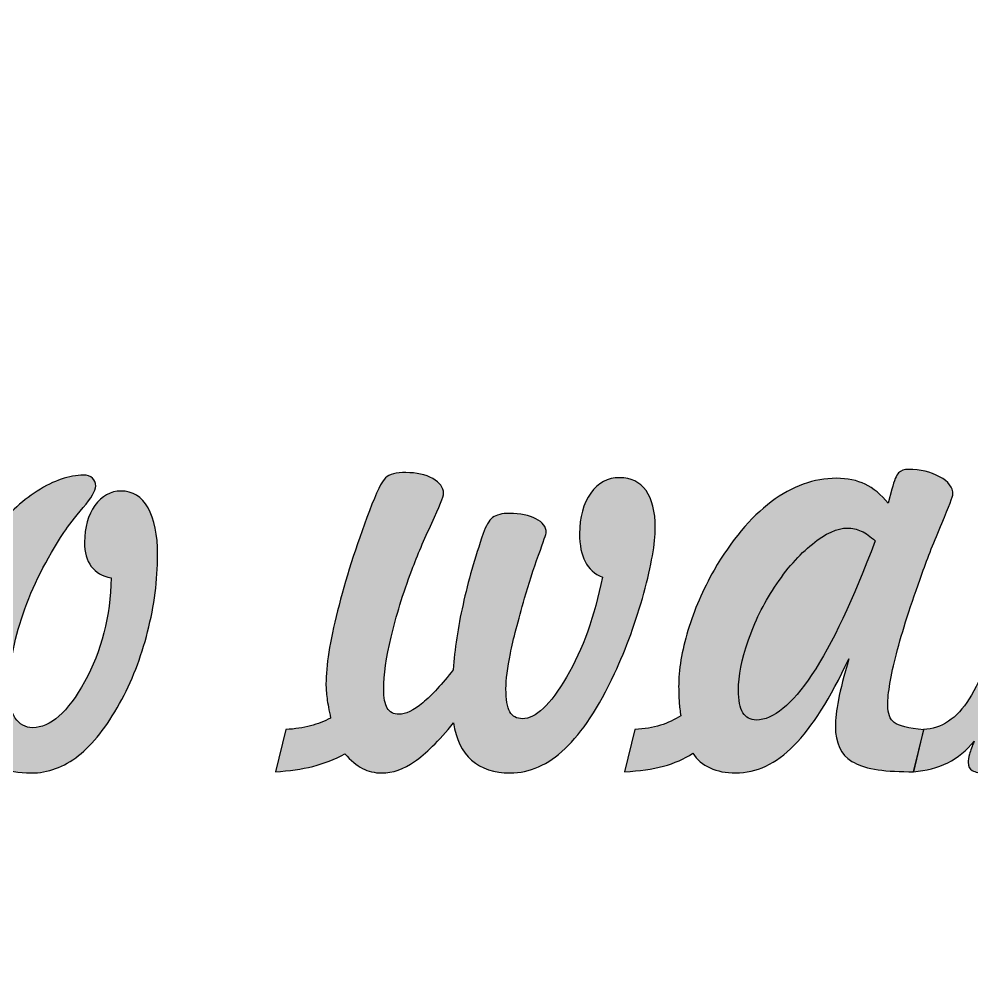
# Model space of a CAD drawing. Extents: x -236 to 261, y -182 to 182.
# Drawn here: x 32.36 to 42.9, y 5.43 to 15.86 of the extents above; entities that cross this region are included whole.
import ezdxf

# ---------------------------------------------------------------- set-up
doc = ezdxf.new("R2010")
doc.units = 0
doc.header["$MEASUREMENT"] = 0
doc.layers.add('CALQUE_PAR_D_FAUT', color=7, linetype='CONTINUOUS')

msp = doc.modelspace()

# ---------------------------------------------------------------- hatches: boundary and pattern name
at = {"layer": 'CALQUE_PAR_D_FAUT'}
h = msp.add_hatch(color=250, dxfattribs=at)
edge = h.paths.add_edge_path()
edge.add_spline(control_points=[(41.534, 8.7858), (41.33, 8.3483), (41.1279, 8.0297), (40.9279, 7.8274), (40.7277, 7.6251), (40.513, 7.524), (40.2835, 7.524), (40.1752, 7.524), (40.0805, 7.5428), (39.9995, 7.5793), (39.9185, 7.6157), (39.8551, 7.6698), (39.8092, 7.7415), (39.7135, 7.6792), (39.6052, 7.6322), (39.4832, 7.5981), (39.3612, 7.5652), (39.2176, 7.5452), (39.0537, 7.5381), (39.0537, 7.5381), (39.1688, 8.0038), (39.1688, 8.0038), (39.2732, 8.0108), (39.367, 8.0261), (39.45, 8.052), (39.5329, 8.0767), (39.6081, 8.112), (39.6745, 8.1578), (39.6676, 8.206), (39.6618, 8.2566), (39.6579, 8.3083), (39.654, 8.3589), (39.652, 8.4154), (39.652, 8.4753), (39.652, 8.6658), (39.6862, 8.874), (39.7545, 9.1009), (39.8238, 9.3267), (39.9195, 9.549), (40.0435, 9.7677), (40.2347, 10.0981), (40.4456, 10.3498), (40.6769, 10.5238), (40.9093, 10.6967), (41.1484, 10.7837), (41.3964, 10.7837), (41.5203, 10.7837), (41.6267, 10.7613), (41.7165, 10.7178), (41.8063, 10.6743), (41.8913, 10.6049), (41.9713, 10.5085), (41.9713, 10.5085), (42.0113, 10.6637), (42.0113, 10.6637), (42.0357, 10.759), (42.0611, 10.819), (42.0855, 10.8437), (42.1099, 10.8695), (42.146, 10.8825), (42.1938, 10.8825), (42.3256, 10.8825), (42.4409, 10.8554), (42.5384, 10.8013), (42.637, 10.7461), (42.6858, 10.6826), (42.6858, 10.6085), (42.6858, 10.585), (42.6448, 10.4779), (42.5628, 10.2851), (42.4809, 10.0911), (42.4086, 9.9076), (42.3461, 9.7336), (42.2202, 9.3867), (42.1255, 9.0892), (42.0611, 8.8422), (41.9977, 8.5953), (41.9655, 8.4059), (41.9655, 8.2731), (41.9655, 8.1802), (41.9889, 8.1167), (42.0367, 8.0814), (42.0845, 8.0461), (42.1929, 8.0191), (42.3627, 8.0003), (42.3627, 8.0003), (42.2514, 7.5381), (42.2514, 7.5381), (42.2514, 7.5381), (42.1997, 7.5381), (42.1997, 7.5381), (41.9011, 7.5381), (41.6902, 7.5757), (41.5682, 7.6522), (41.4462, 7.7274), (41.3857, 7.8568), (41.3857, 8.0379), (41.3857, 8.1178), (41.3974, 8.2166), (41.4198, 8.3342), (41.4432, 8.4506), (41.4813, 8.6012), (41.534, 8.7858)], knot_values=[0, 0, 0, 0, 0.0294118, 0.0294118, 0.0294118, 0.0588235, 0.0588235, 0.0588235, 0.0882353, 0.0882353, 0.0882353, 0.1176471, 0.1176471, 0.1176471, 0.1470588, 0.1470588, 0.1470588, 0.1764706, 0.1764706, 0.1764706, 0.2058824, 0.2058824, 0.2058824, 0.2352941, 0.2352941, 0.2352941, 0.2647059, 0.2647059, 0.2647059, 0.2941176, 0.2941176, 0.2941176, 0.3235294, 0.3235294, 0.3235294, 0.3529412, 0.3529412, 0.3529412, 0.3823529, 0.3823529, 0.3823529, 0.4117647, 0.4117647, 0.4117647, 0.4411765, 0.4411765, 0.4411765, 0.4705882, 0.4705882, 0.4705882, 0.5, 0.5, 0.5, 0.5294118, 0.5294118, 0.5294118, 0.5588235, 0.5588235, 0.5588235, 0.5882353, 0.5882353, 0.5882353, 0.6176471, 0.6176471, 0.6176471, 0.6470588, 0.6470588, 0.6470588, 0.6764706, 0.6764706, 0.6764706, 0.7058824, 0.7058824, 0.7058824, 0.7352941, 0.7352941, 0.7352941, 0.7647059, 0.7647059, 0.7647059, 0.7941176, 0.7941176, 0.7941176, 0.8235294, 0.8235294, 0.8235294, 0.8529412, 0.8529412, 0.8529412, 0.8823529, 0.8823529, 0.8823529, 0.9117647, 0.9117647, 0.9117647, 0.9411765, 0.9411765, 0.9411765, 0.9705882, 0.9705882, 0.9705882, 1, 1, 1, 1], degree=3, periodic=1)
h = msp.add_hatch(color=250, dxfattribs=at)
edge = h.paths.add_edge_path()
edge.add_spline(control_points=[(42.9202, 7.8756), (42.8371, 7.7721), (42.7395, 7.6922), (42.6283, 7.6369), (42.517, 7.5804), (42.3911, 7.5475), (42.2505, 7.5381), (42.2505, 7.5381), (42.3598, 8.0038), (42.3598, 8.0038), (42.5599, 8.0132), (42.7288, 8.1261), (42.8674, 8.3436), (43.007, 8.56), (43.1329, 8.9104), (43.2471, 9.3926), (43.3027, 9.6254), (43.3594, 9.9006), (43.419, 10.2204), (43.4951, 10.6473), (43.6151, 10.8613), (43.781, 10.8613), (43.9314, 10.8613), (44.0378, 10.8507), (44.1003, 10.8307), (44.1637, 10.8096), (44.1949, 10.7731), (44.1949, 10.7202), (44.1949, 10.6814), (44.1354, 10.4838), (44.0173, 10.1299), (43.8992, 9.7759), (43.7947, 9.4337), (43.703, 9.1021), (44.0007, 9.683), (44.273, 10.1075), (44.52, 10.3756), (44.7669, 10.6426), (45.0081, 10.7766), (45.2443, 10.7766), (45.3643, 10.7766), (45.4581, 10.7378), (45.5244, 10.6614), (45.5918, 10.5838), (45.625, 10.4768), (45.625, 10.3392), (45.625, 10.1828), (45.5147, 9.7759), (45.294, 9.1162), (45.294, 9.1162), (45.2228, 8.8998), (45.2228, 8.8998), (45.175, 8.7599), (45.1379, 8.6294), (45.1096, 8.5083), (45.0822, 8.3883), (45.0686, 8.3025), (45.0686, 8.2519), (45.0686, 8.1672), (45.0949, 8.1073), (45.1486, 8.0732), (45.2013, 8.0379), (45.3077, 8.0155), (45.4649, 8.0038), (45.4649, 8.0038), (45.3565, 7.5381), (45.3565, 7.5381), (45.3565, 7.5381), (45.2911, 7.5381), (45.2911, 7.5381), (44.9778, 7.5381), (44.7484, 7.5887), (44.602, 7.6898), (44.4566, 7.7909), (44.3833, 7.9497), (44.3833, 8.1649), (44.3833, 8.2637), (44.4107, 8.4154), (44.4663, 8.62), (44.522, 8.8246), (44.6059, 9.0856), (44.7181, 9.402), (44.7181, 9.402), (44.7406, 9.4678), (44.7406, 9.4678), (44.8382, 9.7312), (44.887, 9.8876), (44.887, 9.9358), (44.887, 9.9758), (44.8792, 10.004), (44.8626, 10.0229), (44.847, 10.0405), (44.8216, 10.0499), (44.7874, 10.0499), (44.6742, 10.0499), (44.5005, 9.8782), (44.2652, 9.5337), (44.03, 9.1891), (43.823, 8.7705), (43.6463, 8.2789), (43.6102, 8.1802), (43.5712, 8.0602), (43.5292, 7.9168), (43.4492, 7.6545), (43.293, 7.524), (43.0607, 7.524), (42.9846, 7.524), (42.9309, 7.5322), (42.9006, 7.5499), (42.8703, 7.5675), (42.8547, 7.5981), (42.8547, 7.6416), (42.8547, 7.6639), (42.8596, 7.6945), (42.8703, 7.7333), (42.8811, 7.7709), (42.8977, 7.8192), (42.9202, 7.8756)], knot_values=[0, 0, 0, 0, 0.025641, 0.025641, 0.025641, 0.0512821, 0.0512821, 0.0512821, 0.0769231, 0.0769231, 0.0769231, 0.1025641, 0.1025641, 0.1025641, 0.1282051, 0.1282051, 0.1282051, 0.1538462, 0.1538462, 0.1538462, 0.1794872, 0.1794872, 0.1794872, 0.2051282, 0.2051282, 0.2051282, 0.2307692, 0.2307692, 0.2307692, 0.2564103, 0.2564103, 0.2564103, 0.2820513, 0.2820513, 0.2820513, 0.3076923, 0.3076923, 0.3076923, 0.3333333, 0.3333333, 0.3333333, 0.3589744, 0.3589744, 0.3589744, 0.3846154, 0.3846154, 0.3846154, 0.4102564, 0.4102564, 0.4102564, 0.4358974, 0.4358974, 0.4358974, 0.4615385, 0.4615385, 0.4615385, 0.4871795, 0.4871795, 0.4871795, 0.5128205, 0.5128205, 0.5128205, 0.5384615, 0.5384615, 0.5384615, 0.5641026, 0.5641026, 0.5641026, 0.5897436, 0.5897436, 0.5897436, 0.6153846, 0.6153846, 0.6153846, 0.6410256, 0.6410256, 0.6410256, 0.6666667, 0.6666667, 0.6666667, 0.6923077, 0.6923077, 0.6923077, 0.7179487, 0.7179487, 0.7179487, 0.7435897, 0.7435897, 0.7435897, 0.7692308, 0.7692308, 0.7692308, 0.7948718, 0.7948718, 0.7948718, 0.8205128, 0.8205128, 0.8205128, 0.8461538, 0.8461538, 0.8461538, 0.8717949, 0.8717949, 0.8717949, 0.8974359, 0.8974359, 0.8974359, 0.9230769, 0.9230769, 0.9230769, 0.9487179, 0.9487179, 0.9487179, 0.974359, 0.974359, 0.974359, 1, 1, 1, 1], degree=3, periodic=1)
h = msp.add_hatch(color=250, dxfattribs=at)
edge = h.paths.add_edge_path()
edge.add_spline(control_points=[(33.3726, 9.6818), (33.2769, 9.6995), (33.2037, 9.743), (33.1539, 9.8088), (33.1041, 9.8759), (33.0797, 9.9652), (33.0797, 10.0781), (33.0797, 10.2404), (33.1178, 10.3756), (33.1939, 10.4826), (33.271, 10.5897), (33.3677, 10.6426), (33.4839, 10.6426), (33.6117, 10.6426), (33.7113, 10.5803), (33.7816, 10.4568), (33.8529, 10.3321), (33.888, 10.1593), (33.888, 9.9358), (33.888, 9.6583), (33.8509, 9.3749), (33.7777, 9.0868), (33.7044, 8.7987), (33.601, 8.5341), (33.4673, 8.2919), (33.3258, 8.0355), (33.1744, 7.8427), (33.0124, 7.7157), (32.8504, 7.5875), (32.6756, 7.524), (32.4882, 7.524), (32.3526, 7.524), (32.2354, 7.5452), (32.1348, 7.5875), (32.0343, 7.631), (31.9494, 7.6957), (31.8782, 7.7827), (31.7532, 7.7074), (31.6224, 7.6486), (31.4877, 7.6087), (31.354, 7.5687), (31.2065, 7.5452), (31.0465, 7.5381), (31.0465, 7.5381), (31.1606, 8.0038), (31.1606, 8.0038), (31.2651, 8.0108), (31.3589, 8.0273), (31.4418, 8.052), (31.5248, 8.0779), (31.5999, 8.1131), (31.6663, 8.159), (31.6438, 8.2354), (31.6263, 8.3142), (31.6155, 8.3989), (31.6038, 8.4824), (31.598, 8.5718), (31.598, 8.6658), (31.598, 8.921), (31.6409, 9.1844), (31.7278, 9.4572), (31.8147, 9.7312), (31.9338, 9.9735), (32.0841, 10.184), (32.2158, 10.3733), (32.3731, 10.5262), (32.5565, 10.6426), (32.74, 10.7602), (32.9099, 10.819), (33.069, 10.819), (33.111, 10.819), (33.1432, 10.8084), (33.1676, 10.786), (33.191, 10.7649), (33.2027, 10.7355), (33.2027, 10.6978), (33.2027, 10.6473), (33.1568, 10.5673), (33.0641, 10.4591), (32.9714, 10.3498), (32.9011, 10.258), (32.8514, 10.184), (32.6551, 9.8888), (32.5038, 9.5878), (32.3994, 9.2844), (32.2949, 8.9798), (32.2422, 8.6941), (32.2422, 8.4283), (32.2422, 8.3013), (32.2656, 8.2025), (32.3125, 8.132), (32.3594, 8.0602), (32.4238, 8.0249), (32.5058, 8.0249), (32.7019, 8.0249), (32.8933, 8.1943), (33.0807, 8.533), (33.2681, 8.8716), (33.3648, 9.255), (33.3726, 9.6818)], knot_values=[0, 0, 0, 0, 0.030303, 0.030303, 0.030303, 0.0606061, 0.0606061, 0.0606061, 0.0909091, 0.0909091, 0.0909091, 0.1212121, 0.1212121, 0.1212121, 0.1515152, 0.1515152, 0.1515152, 0.1818182, 0.1818182, 0.1818182, 0.2121212, 0.2121212, 0.2121212, 0.2424242, 0.2424242, 0.2424242, 0.2727273, 0.2727273, 0.2727273, 0.3030303, 0.3030303, 0.3030303, 0.3333333, 0.3333333, 0.3333333, 0.3636364, 0.3636364, 0.3636364, 0.3939394, 0.3939394, 0.3939394, 0.4242424, 0.4242424, 0.4242424, 0.4545455, 0.4545455, 0.4545455, 0.4848485, 0.4848485, 0.4848485, 0.5151515, 0.5151515, 0.5151515, 0.5454545, 0.5454545, 0.5454545, 0.5757576, 0.5757576, 0.5757576, 0.6060606, 0.6060606, 0.6060606, 0.6363636, 0.6363636, 0.6363636, 0.6666667, 0.6666667, 0.6666667, 0.6969697, 0.6969697, 0.6969697, 0.7272727, 0.7272727, 0.7272727, 0.7575758, 0.7575758, 0.7575758, 0.7878788, 0.7878788, 0.7878788, 0.8181818, 0.8181818, 0.8181818, 0.8484848, 0.8484848, 0.8484848, 0.8787879, 0.8787879, 0.8787879, 0.9090909, 0.9090909, 0.9090909, 0.9393939, 0.9393939, 0.9393939, 0.969697, 0.969697, 0.969697, 1, 1, 1, 1], degree=3, periodic=1)
h = msp.add_hatch(color=250, dxfattribs=at)
edge = h.paths.add_edge_path()
edge.add_spline(control_points=[(35.1931, 7.5381), (35.1931, 7.5381), (35.3073, 8.0038), (35.3073, 8.0038), (35.4079, 8.0108), (35.4986, 8.0238), (35.5787, 8.0449), (35.6587, 8.0661), (35.7329, 8.0943), (35.8022, 8.1308), (35.7826, 8.2178), (35.7699, 8.2907), (35.7621, 8.3495), (35.7543, 8.4083), (35.7504, 8.4612), (35.7504, 8.5106), (35.7504, 8.7082), (35.7934, 8.9763), (35.8784, 9.3161), (35.9633, 9.6571), (36.0804, 10.0252), (36.2317, 10.4227), (36.3078, 10.6296), (36.3674, 10.7519), (36.4094, 10.7907), (36.4513, 10.8284), (36.5265, 10.8472), (36.6348, 10.8472), (36.7529, 10.8472), (36.8525, 10.8248), (36.9316, 10.7813), (37.0107, 10.7378), (37.0507, 10.6826), (37.0507, 10.6167), (37.0507, 10.5791), (37.0077, 10.4709), (36.9218, 10.2886), (36.8359, 10.1075), (36.7617, 9.9335), (36.7012, 9.7689), (36.6016, 9.5043), (36.5245, 9.2573), (36.4709, 9.028), (36.4162, 8.7975), (36.3889, 8.607), (36.3889, 8.4553), (36.3889, 8.3566), (36.4025, 8.2848), (36.4289, 8.2401), (36.4552, 8.1955), (36.4982, 8.1731), (36.5577, 8.1731), (36.6299, 8.1731), (36.7178, 8.2154), (36.8213, 8.3001), (36.9238, 8.386), (37.036, 8.5071), (37.1561, 8.6658), (37.1736, 8.8928), (37.2097, 9.135), (37.2663, 9.389), (37.322, 9.6442), (37.3972, 9.9053), (37.4899, 10.1722), (37.5192, 10.2592), (37.5534, 10.318), (37.5944, 10.3486), (37.6353, 10.3803), (37.6978, 10.3956), (37.7817, 10.3956), (37.8999, 10.3956), (37.9965, 10.3756), (38.0727, 10.3368), (38.1488, 10.298), (38.1869, 10.2475), (38.1869, 10.1851), (38.1869, 10.1734), (38.1585, 10.0899), (38.1019, 9.9323), (38.0444, 9.7747), (37.9926, 9.616), (37.9477, 9.4584), (37.8755, 9.2079), (37.8228, 9.0033), (37.7905, 8.8446), (37.7583, 8.6858), (37.7417, 8.5553), (37.7417, 8.4542), (37.7417, 8.3377), (37.7564, 8.2531), (37.7847, 8.2013), (37.813, 8.1496), (37.8599, 8.1237), (37.9243, 8.1237), (38.0697, 8.1237), (38.2317, 8.2778), (38.4124, 8.5847), (38.592, 8.8916), (38.7237, 9.2597), (38.8077, 9.6889), (38.7218, 9.7265), (38.6583, 9.783), (38.6173, 9.8618), (38.5763, 9.9394), (38.5559, 10.0428), (38.5559, 10.171), (38.5559, 10.3545), (38.5968, 10.5038), (38.6788, 10.6191), (38.7608, 10.7331), (38.8673, 10.7907), (38.999, 10.7907), (39.1249, 10.7907), (39.2215, 10.7425), (39.2908, 10.6473), (39.3592, 10.552), (39.3934, 10.4168), (39.3934, 10.2392), (39.3934, 10.0652), (39.3514, 9.8229), (39.2664, 9.5125), (39.1815, 9.2021), (39.0732, 8.9057), (38.9424, 8.6235), (38.7667, 8.2484), (38.5851, 7.972), (38.3958, 7.7933), (38.2073, 7.6134), (38.0044, 7.524), (37.7876, 7.524), (37.61, 7.524), (37.4685, 7.571), (37.3621, 7.6651), (37.2546, 7.7592), (37.1883, 7.8979), (37.1619, 8.079), (36.996, 7.8768), (36.8525, 7.7333), (36.7305, 7.6498), (36.6094, 7.5663), (36.4884, 7.524), (36.3664, 7.524), (36.2892, 7.524), (36.219, 7.5405), (36.1546, 7.5746), (36.0892, 7.6075), (36.0248, 7.6616), (35.9594, 7.7345), (35.8471, 7.6745), (35.729, 7.6287), (35.605, 7.5969), (35.4811, 7.5652), (35.3434, 7.5452), (35.1931, 7.5381)], knot_values=[0, 0, 0, 0, 0.0196078, 0.0196078, 0.0196078, 0.0392157, 0.0392157, 0.0392157, 0.0588235, 0.0588235, 0.0588235, 0.0784314, 0.0784314, 0.0784314, 0.0980392, 0.0980392, 0.0980392, 0.1176471, 0.1176471, 0.1176471, 0.1372549, 0.1372549, 0.1372549, 0.1568627, 0.1568627, 0.1568627, 0.1764706, 0.1764706, 0.1764706, 0.1960784, 0.1960784, 0.1960784, 0.2156863, 0.2156863, 0.2156863, 0.2352941, 0.2352941, 0.2352941, 0.254902, 0.254902, 0.254902, 0.2745098, 0.2745098, 0.2745098, 0.2941176, 0.2941176, 0.2941176, 0.3137255, 0.3137255, 0.3137255, 0.3333333, 0.3333333, 0.3333333, 0.3529412, 0.3529412, 0.3529412, 0.372549, 0.372549, 0.372549, 0.3921569, 0.3921569, 0.3921569, 0.4117647, 0.4117647, 0.4117647, 0.4313725, 0.4313725, 0.4313725, 0.4509804, 0.4509804, 0.4509804, 0.4705882, 0.4705882, 0.4705882, 0.4901961, 0.4901961, 0.4901961, 0.5098039, 0.5098039, 0.5098039, 0.5294118, 0.5294118, 0.5294118, 0.5490196, 0.5490196, 0.5490196, 0.5686275, 0.5686275, 0.5686275, 0.5882353, 0.5882353, 0.5882353, 0.6078431, 0.6078431, 0.6078431, 0.627451, 0.627451, 0.627451, 0.6470588, 0.6470588, 0.6470588, 0.6666667, 0.6666667, 0.6666667, 0.6862745, 0.6862745, 0.6862745, 0.7058824, 0.7058824, 0.7058824, 0.7254902, 0.7254902, 0.7254902, 0.745098, 0.745098, 0.745098, 0.7647059, 0.7647059, 0.7647059, 0.7843137, 0.7843137, 0.7843137, 0.8039216, 0.8039216, 0.8039216, 0.8235294, 0.8235294, 0.8235294, 0.8431373, 0.8431373, 0.8431373, 0.8627451, 0.8627451, 0.8627451, 0.8823529, 0.8823529, 0.8823529, 0.9019608, 0.9019608, 0.9019608, 0.9215686, 0.9215686, 0.9215686, 0.9411765, 0.9411765, 0.9411765, 0.9607843, 0.9607843, 0.9607843, 0.9803922, 0.9803922, 0.9803922, 1, 1, 1, 1], degree=3, periodic=1)
h = msp.add_hatch(color=250, dxfattribs=at)
edge = h.paths.add_edge_path()
edge.add_spline(control_points=[(41.8258, 10.0922), (41.7741, 10.1405), (41.7233, 10.1757), (41.6726, 10.1992), (41.6218, 10.2216), (41.5711, 10.2334), (41.5194, 10.2334), (41.4062, 10.2334), (41.2772, 10.1746), (41.1309, 10.057), (40.9854, 9.9405), (40.8458, 9.7806), (40.7121, 9.5784), (40.5901, 9.3926), (40.4925, 9.195), (40.4212, 8.9869), (40.35, 8.7787), (40.3138, 8.5965), (40.3138, 8.4401), (40.3138, 8.3283), (40.3304, 8.2448), (40.3627, 8.1908), (40.3949, 8.1367), (40.4447, 8.1096), (40.511, 8.1096), (40.6984, 8.1096), (40.9035, 8.2778), (41.1269, 8.6129), (41.3505, 8.9481), (41.5828, 9.4419), (41.8258, 10.0922)], knot_values=[0, 0, 0, 0, 0.1, 0.1, 0.1, 0.2, 0.2, 0.2, 0.3, 0.3, 0.3, 0.4, 0.4, 0.4, 0.5, 0.5, 0.5, 0.6, 0.6, 0.6, 0.7, 0.7, 0.7, 0.8, 0.8, 0.8, 0.9, 0.9, 0.9, 1, 1, 1, 1], degree=3, periodic=1)

# ---------------------------------------------------------------- linework, layer by layer
at = {"layer": 'CALQUE_PAR_D_FAUT', "color": 1}
msp.add_open_spline([(-230.5187, 181.5562), (-231.8457, 181.5553), (-233.1179, 181.0274), (-234.0556, 180.0885), (-234.9933, 179.1497), (-235.5196, 177.8831), (-235.5187, 176.5562), (-235.5187, 176.5562), (-235.5187, -8.4438), (-235.5187, -8.4438), (-235.5179, -9.7708), (-234.99, -11.043), (-234.0511, -11.9807), (-233.1123, -12.9184), (-231.8457, -13.4447), (-230.5187, -13.4438), (-230.5187, -13.4438), (115.1243, -13.4438), (115.1243, -13.4438), (116.4513, -13.443), (117.7235, -12.9151), (118.6612, -11.9762), (119.5989, -11.0373), (120.1252, -9.7708), (120.1243, -8.4438), (120.1243, -8.4438), (120.1243, 88.0484), (120.1243, 88.0484), (120.1243, 88.0484), (120.1243, 96.0484), (120.1243, 96.0484), (120.1243, 96.0484), (120.1243, 176.5562), (120.1243, 176.5562), (120.1235, 177.8831), (119.5956, 179.1553), (118.6567, 180.093), (117.7179, 181.0307), (116.4513, 181.557), (115.1243, 181.5562), (115.1243, 181.5562), (-230.5187, 181.5562), (-230.5187, 181.5562), (-230.5187, 181.5562), (-230.5187, 181.5562), (-230.5187, 181.5562)], degree=3, knots=[0, 0, 0, 0, 0.0666667, 0.0666667, 0.0666667, 0.1333333, 0.1333333, 0.1333333, 0.2, 0.2, 0.2, 0.2666667, 0.2666667, 0.2666667, 0.3333333, 0.3333333, 0.3333333, 0.4, 0.4, 0.4, 0.4666667, 0.4666667, 0.4666667, 0.5333333, 0.5333333, 0.5333333, 0.6, 0.6, 0.6, 0.6666667, 0.6666667, 0.6666667, 0.7333333, 0.7333333, 0.7333333, 0.8, 0.8, 0.8, 0.8666667, 0.8666667, 0.8666667, 0.9333333, 0.9333333, 0.9333333, 1, 1, 1, 1], dxfattribs=at)
at = {"layer": 'CALQUE_PAR_D_FAUT', "color": 250}
for points, knots in [([(41.534, 8.7858), (41.33, 8.3483), (41.1279, 8.0297), (40.9279, 7.8274), (40.7277, 7.6251), (40.513, 7.524), (40.2835, 7.524), (40.1752, 7.524), (40.0805, 7.5428), (39.9995, 7.5793), (39.9185, 7.6157), (39.8551, 7.6698), (39.8092, 7.7415), (39.7135, 7.6792), (39.6052, 7.6322), (39.4832, 7.5981), (39.3612, 7.5652), (39.2176, 7.5452), (39.0537, 7.5381), (39.0537, 7.5381), (39.1688, 8.0038), (39.1688, 8.0038), (39.2732, 8.0108), (39.367, 8.0261), (39.45, 8.052), (39.5329, 8.0767), (39.6081, 8.112), (39.6745, 8.1578), (39.6676, 8.206), (39.6618, 8.2566), (39.6579, 8.3083), (39.654, 8.3589), (39.652, 8.4154), (39.652, 8.4753), (39.652, 8.6658), (39.6862, 8.874), (39.7545, 9.1009), (39.8238, 9.3267), (39.9195, 9.549), (40.0435, 9.7677), (40.2347, 10.0981), (40.4456, 10.3498), (40.6769, 10.5238), (40.9093, 10.6967), (41.1484, 10.7837), (41.3964, 10.7837), (41.5203, 10.7837), (41.6267, 10.7613), (41.7165, 10.7178), (41.8063, 10.6743), (41.8913, 10.6049), (41.9713, 10.5085), (41.9713, 10.5085), (42.0113, 10.6637), (42.0113, 10.6637), (42.0357, 10.759), (42.0611, 10.819), (42.0855, 10.8437), (42.1099, 10.8695), (42.146, 10.8825), (42.1938, 10.8825), (42.3256, 10.8825), (42.4409, 10.8554), (42.5384, 10.8013), (42.637, 10.7461), (42.6858, 10.6826), (42.6858, 10.6085), (42.6858, 10.585), (42.6448, 10.4779), (42.5628, 10.2851), (42.4809, 10.0911), (42.4086, 9.9076), (42.3461, 9.7336), (42.2202, 9.3867), (42.1255, 9.0892), (42.0611, 8.8422), (41.9977, 8.5953), (41.9655, 8.4059), (41.9655, 8.2731), (41.9655, 8.1802), (41.9889, 8.1167), (42.0367, 8.0814), (42.0845, 8.0461), (42.1929, 8.0191), (42.3627, 8.0003), (42.3627, 8.0003), (42.2514, 7.5381), (42.2514, 7.5381), (42.2514, 7.5381), (42.1997, 7.5381), (42.1997, 7.5381), (41.9011, 7.5381), (41.6902, 7.5757), (41.5682, 7.6522), (41.4462, 7.7274), (41.3857, 7.8568), (41.3857, 8.0379), (41.3857, 8.1178), (41.3974, 8.2166), (41.4198, 8.3342), (41.4432, 8.4506), (41.4813, 8.6012), (41.534, 8.7858)], [0, 0, 0, 0, 0.0294118, 0.0294118, 0.0294118, 0.0588235, 0.0588235, 0.0588235, 0.0882353, 0.0882353, 0.0882353, 0.1176471, 0.1176471, 0.1176471, 0.1470588, 0.1470588, 0.1470588, 0.1764706, 0.1764706, 0.1764706, 0.2058824, 0.2058824, 0.2058824, 0.2352941, 0.2352941, 0.2352941, 0.2647059, 0.2647059, 0.2647059, 0.2941176, 0.2941176, 0.2941176, 0.3235294, 0.3235294, 0.3235294, 0.3529412, 0.3529412, 0.3529412, 0.3823529, 0.3823529, 0.3823529, 0.4117647, 0.4117647, 0.4117647, 0.4411765, 0.4411765, 0.4411765, 0.4705882, 0.4705882, 0.4705882, 0.5, 0.5, 0.5, 0.5294118, 0.5294118, 0.5294118, 0.5588235, 0.5588235, 0.5588235, 0.5882353, 0.5882353, 0.5882353, 0.6176471, 0.6176471, 0.6176471, 0.6470588, 0.6470588, 0.6470588, 0.6764706, 0.6764706, 0.6764706, 0.7058824, 0.7058824, 0.7058824, 0.7352941, 0.7352941, 0.7352941, 0.7647059, 0.7647059, 0.7647059, 0.7941176, 0.7941176, 0.7941176, 0.8235294, 0.8235294, 0.8235294, 0.8529412, 0.8529412, 0.8529412, 0.8823529, 0.8823529, 0.8823529, 0.9117647, 0.9117647, 0.9117647, 0.9411765, 0.9411765, 0.9411765, 0.9705882, 0.9705882, 0.9705882, 1, 1, 1, 1]), ([(42.9202, 7.8756), (42.8371, 7.7721), (42.7395, 7.6922), (42.6283, 7.6369), (42.517, 7.5804), (42.3911, 7.5475), (42.2505, 7.5381), (42.2505, 7.5381), (42.3598, 8.0038), (42.3598, 8.0038), (42.5599, 8.0132), (42.7288, 8.1261), (42.8674, 8.3436), (43.007, 8.56), (43.1329, 8.9104), (43.2471, 9.3926), (43.3027, 9.6254), (43.3594, 9.9006), (43.419, 10.2204), (43.4951, 10.6473), (43.6151, 10.8613), (43.781, 10.8613), (43.9314, 10.8613), (44.0378, 10.8507), (44.1003, 10.8307), (44.1637, 10.8096), (44.1949, 10.7731), (44.1949, 10.7202), (44.1949, 10.6814), (44.1354, 10.4838), (44.0173, 10.1299), (43.8992, 9.7759), (43.7947, 9.4337), (43.703, 9.1021), (44.0007, 9.683), (44.273, 10.1075), (44.52, 10.3756), (44.7669, 10.6426), (45.0081, 10.7766), (45.2443, 10.7766), (45.3643, 10.7766), (45.4581, 10.7378), (45.5244, 10.6614), (45.5918, 10.5838), (45.625, 10.4768), (45.625, 10.3392), (45.625, 10.1828), (45.5147, 9.7759), (45.294, 9.1162), (45.294, 9.1162), (45.2228, 8.8998), (45.2228, 8.8998), (45.175, 8.7599), (45.1379, 8.6294), (45.1096, 8.5083), (45.0822, 8.3883), (45.0686, 8.3025), (45.0686, 8.2519), (45.0686, 8.1672), (45.0949, 8.1073), (45.1486, 8.0732), (45.2013, 8.0379), (45.3077, 8.0155), (45.4649, 8.0038), (45.4649, 8.0038), (45.3565, 7.5381), (45.3565, 7.5381), (45.3565, 7.5381), (45.2911, 7.5381), (45.2911, 7.5381), (44.9778, 7.5381), (44.7484, 7.5887), (44.602, 7.6898), (44.4566, 7.7909), (44.3833, 7.9497), (44.3833, 8.1649), (44.3833, 8.2637), (44.4107, 8.4154), (44.4663, 8.62), (44.522, 8.8246), (44.6059, 9.0856), (44.7181, 9.402), (44.7181, 9.402), (44.7406, 9.4678), (44.7406, 9.4678), (44.8382, 9.7312), (44.887, 9.8876), (44.887, 9.9358), (44.887, 9.9758), (44.8792, 10.004), (44.8626, 10.0229), (44.847, 10.0405), (44.8216, 10.0499), (44.7874, 10.0499), (44.6742, 10.0499), (44.5005, 9.8782), (44.2652, 9.5337), (44.03, 9.1891), (43.823, 8.7705), (43.6463, 8.2789), (43.6102, 8.1802), (43.5712, 8.0602), (43.5292, 7.9168), (43.4492, 7.6545), (43.293, 7.524), (43.0607, 7.524), (42.9846, 7.524), (42.9309, 7.5322), (42.9006, 7.5499), (42.8703, 7.5675), (42.8547, 7.5981), (42.8547, 7.6416), (42.8547, 7.6639), (42.8596, 7.6945), (42.8703, 7.7333), (42.8811, 7.7709), (42.8977, 7.8192), (42.9202, 7.8756)], [0, 0, 0, 0, 0.025641, 0.025641, 0.025641, 0.0512821, 0.0512821, 0.0512821, 0.0769231, 0.0769231, 0.0769231, 0.1025641, 0.1025641, 0.1025641, 0.1282051, 0.1282051, 0.1282051, 0.1538462, 0.1538462, 0.1538462, 0.1794872, 0.1794872, 0.1794872, 0.2051282, 0.2051282, 0.2051282, 0.2307692, 0.2307692, 0.2307692, 0.2564103, 0.2564103, 0.2564103, 0.2820513, 0.2820513, 0.2820513, 0.3076923, 0.3076923, 0.3076923, 0.3333333, 0.3333333, 0.3333333, 0.3589744, 0.3589744, 0.3589744, 0.3846154, 0.3846154, 0.3846154, 0.4102564, 0.4102564, 0.4102564, 0.4358974, 0.4358974, 0.4358974, 0.4615385, 0.4615385, 0.4615385, 0.4871795, 0.4871795, 0.4871795, 0.5128205, 0.5128205, 0.5128205, 0.5384615, 0.5384615, 0.5384615, 0.5641026, 0.5641026, 0.5641026, 0.5897436, 0.5897436, 0.5897436, 0.6153846, 0.6153846, 0.6153846, 0.6410256, 0.6410256, 0.6410256, 0.6666667, 0.6666667, 0.6666667, 0.6923077, 0.6923077, 0.6923077, 0.7179487, 0.7179487, 0.7179487, 0.7435897, 0.7435897, 0.7435897, 0.7692308, 0.7692308, 0.7692308, 0.7948718, 0.7948718, 0.7948718, 0.8205128, 0.8205128, 0.8205128, 0.8461538, 0.8461538, 0.8461538, 0.8717949, 0.8717949, 0.8717949, 0.8974359, 0.8974359, 0.8974359, 0.9230769, 0.9230769, 0.9230769, 0.9487179, 0.9487179, 0.9487179, 0.974359, 0.974359, 0.974359, 1, 1, 1, 1]), ([(33.3726, 9.6818), (33.2769, 9.6995), (33.2037, 9.743), (33.1539, 9.8088), (33.1041, 9.8759), (33.0797, 9.9652), (33.0797, 10.0781), (33.0797, 10.2404), (33.1178, 10.3756), (33.1939, 10.4826), (33.271, 10.5897), (33.3677, 10.6426), (33.4839, 10.6426), (33.6117, 10.6426), (33.7113, 10.5803), (33.7816, 10.4568), (33.8529, 10.3321), (33.888, 10.1593), (33.888, 9.9358), (33.888, 9.6583), (33.8509, 9.3749), (33.7777, 9.0868), (33.7044, 8.7987), (33.601, 8.5341), (33.4673, 8.2919), (33.3258, 8.0355), (33.1744, 7.8427), (33.0124, 7.7157), (32.8504, 7.5875), (32.6756, 7.524), (32.4882, 7.524), (32.3526, 7.524), (32.2354, 7.5452), (32.1348, 7.5875), (32.0343, 7.631), (31.9494, 7.6957), (31.8782, 7.7827), (31.7532, 7.7074), (31.6224, 7.6486), (31.4877, 7.6087), (31.354, 7.5687), (31.2065, 7.5452), (31.0465, 7.5381), (31.0465, 7.5381), (31.1606, 8.0038), (31.1606, 8.0038), (31.2651, 8.0108), (31.3589, 8.0273), (31.4418, 8.052), (31.5248, 8.0779), (31.5999, 8.1131), (31.6663, 8.159), (31.6438, 8.2354), (31.6263, 8.3142), (31.6155, 8.3989), (31.6038, 8.4824), (31.598, 8.5718), (31.598, 8.6658), (31.598, 8.921), (31.6409, 9.1844), (31.7278, 9.4572), (31.8147, 9.7312), (31.9338, 9.9735), (32.0841, 10.184), (32.2158, 10.3733), (32.3731, 10.5262), (32.5565, 10.6426), (32.74, 10.7602), (32.9099, 10.819), (33.069, 10.819), (33.111, 10.819), (33.1432, 10.8084), (33.1676, 10.786), (33.191, 10.7649), (33.2027, 10.7355), (33.2027, 10.6978), (33.2027, 10.6473), (33.1568, 10.5673), (33.0641, 10.4591), (32.9714, 10.3498), (32.9011, 10.258), (32.8514, 10.184), (32.6551, 9.8888), (32.5038, 9.5878), (32.3994, 9.2844), (32.2949, 8.9798), (32.2422, 8.6941), (32.2422, 8.4283), (32.2422, 8.3013), (32.2656, 8.2025), (32.3125, 8.132), (32.3594, 8.0602), (32.4238, 8.0249), (32.5058, 8.0249), (32.7019, 8.0249), (32.8933, 8.1943), (33.0807, 8.533), (33.2681, 8.8716), (33.3648, 9.255), (33.3726, 9.6818)], [0, 0, 0, 0, 0.030303, 0.030303, 0.030303, 0.0606061, 0.0606061, 0.0606061, 0.0909091, 0.0909091, 0.0909091, 0.1212121, 0.1212121, 0.1212121, 0.1515152, 0.1515152, 0.1515152, 0.1818182, 0.1818182, 0.1818182, 0.2121212, 0.2121212, 0.2121212, 0.2424242, 0.2424242, 0.2424242, 0.2727273, 0.2727273, 0.2727273, 0.3030303, 0.3030303, 0.3030303, 0.3333333, 0.3333333, 0.3333333, 0.3636364, 0.3636364, 0.3636364, 0.3939394, 0.3939394, 0.3939394, 0.4242424, 0.4242424, 0.4242424, 0.4545455, 0.4545455, 0.4545455, 0.4848485, 0.4848485, 0.4848485, 0.5151515, 0.5151515, 0.5151515, 0.5454545, 0.5454545, 0.5454545, 0.5757576, 0.5757576, 0.5757576, 0.6060606, 0.6060606, 0.6060606, 0.6363636, 0.6363636, 0.6363636, 0.6666667, 0.6666667, 0.6666667, 0.6969697, 0.6969697, 0.6969697, 0.7272727, 0.7272727, 0.7272727, 0.7575758, 0.7575758, 0.7575758, 0.7878788, 0.7878788, 0.7878788, 0.8181818, 0.8181818, 0.8181818, 0.8484848, 0.8484848, 0.8484848, 0.8787879, 0.8787879, 0.8787879, 0.9090909, 0.9090909, 0.9090909, 0.9393939, 0.9393939, 0.9393939, 0.969697, 0.969697, 0.969697, 1, 1, 1, 1]), ([(35.1931, 7.5381), (35.1931, 7.5381), (35.3073, 8.0038), (35.3073, 8.0038), (35.4079, 8.0108), (35.4986, 8.0238), (35.5787, 8.0449), (35.6587, 8.0661), (35.7329, 8.0943), (35.8022, 8.1308), (35.7826, 8.2178), (35.7699, 8.2907), (35.7621, 8.3495), (35.7543, 8.4083), (35.7504, 8.4612), (35.7504, 8.5106), (35.7504, 8.7082), (35.7934, 8.9763), (35.8784, 9.3161), (35.9633, 9.6571), (36.0804, 10.0252), (36.2317, 10.4227), (36.3078, 10.6296), (36.3674, 10.7519), (36.4094, 10.7907), (36.4513, 10.8284), (36.5265, 10.8472), (36.6348, 10.8472), (36.7529, 10.8472), (36.8525, 10.8248), (36.9316, 10.7813), (37.0107, 10.7378), (37.0507, 10.6826), (37.0507, 10.6167), (37.0507, 10.5791), (37.0077, 10.4709), (36.9218, 10.2886), (36.8359, 10.1075), (36.7617, 9.9335), (36.7012, 9.7689), (36.6016, 9.5043), (36.5245, 9.2573), (36.4709, 9.028), (36.4162, 8.7975), (36.3889, 8.607), (36.3889, 8.4553), (36.3889, 8.3566), (36.4025, 8.2848), (36.4289, 8.2401), (36.4552, 8.1955), (36.4982, 8.1731), (36.5577, 8.1731), (36.6299, 8.1731), (36.7178, 8.2154), (36.8213, 8.3001), (36.9238, 8.386), (37.036, 8.5071), (37.1561, 8.6658), (37.1736, 8.8928), (37.2097, 9.135), (37.2663, 9.389), (37.322, 9.6442), (37.3972, 9.9053), (37.4899, 10.1722), (37.5192, 10.2592), (37.5534, 10.318), (37.5944, 10.3486), (37.6353, 10.3803), (37.6978, 10.3956), (37.7817, 10.3956), (37.8999, 10.3956), (37.9965, 10.3756), (38.0727, 10.3368), (38.1488, 10.298), (38.1869, 10.2475), (38.1869, 10.1851), (38.1869, 10.1734), (38.1585, 10.0899), (38.1019, 9.9323), (38.0444, 9.7747), (37.9926, 9.616), (37.9477, 9.4584), (37.8755, 9.2079), (37.8228, 9.0033), (37.7905, 8.8446), (37.7583, 8.6858), (37.7417, 8.5553), (37.7417, 8.4542), (37.7417, 8.3377), (37.7564, 8.2531), (37.7847, 8.2013), (37.813, 8.1496), (37.8599, 8.1237), (37.9243, 8.1237), (38.0697, 8.1237), (38.2317, 8.2778), (38.4124, 8.5847), (38.592, 8.8916), (38.7237, 9.2597), (38.8077, 9.6889), (38.7218, 9.7265), (38.6583, 9.783), (38.6173, 9.8618), (38.5763, 9.9394), (38.5559, 10.0428), (38.5559, 10.171), (38.5559, 10.3545), (38.5968, 10.5038), (38.6788, 10.6191), (38.7608, 10.7331), (38.8673, 10.7907), (38.999, 10.7907), (39.1249, 10.7907), (39.2215, 10.7425), (39.2908, 10.6473), (39.3592, 10.552), (39.3934, 10.4168), (39.3934, 10.2392), (39.3934, 10.0652), (39.3514, 9.8229), (39.2664, 9.5125), (39.1815, 9.2021), (39.0732, 8.9057), (38.9424, 8.6235), (38.7667, 8.2484), (38.5851, 7.972), (38.3958, 7.7933), (38.2073, 7.6134), (38.0044, 7.524), (37.7876, 7.524), (37.61, 7.524), (37.4685, 7.571), (37.3621, 7.6651), (37.2546, 7.7592), (37.1883, 7.8979), (37.1619, 8.079), (36.996, 7.8768), (36.8525, 7.7333), (36.7305, 7.6498), (36.6094, 7.5663), (36.4884, 7.524), (36.3664, 7.524), (36.2892, 7.524), (36.219, 7.5405), (36.1546, 7.5746), (36.0892, 7.6075), (36.0248, 7.6616), (35.9594, 7.7345), (35.8471, 7.6745), (35.729, 7.6287), (35.605, 7.5969), (35.4811, 7.5652), (35.3434, 7.5452), (35.1931, 7.5381)], [0, 0, 0, 0, 0.0196078, 0.0196078, 0.0196078, 0.0392157, 0.0392157, 0.0392157, 0.0588235, 0.0588235, 0.0588235, 0.0784314, 0.0784314, 0.0784314, 0.0980392, 0.0980392, 0.0980392, 0.1176471, 0.1176471, 0.1176471, 0.1372549, 0.1372549, 0.1372549, 0.1568627, 0.1568627, 0.1568627, 0.1764706, 0.1764706, 0.1764706, 0.1960784, 0.1960784, 0.1960784, 0.2156863, 0.2156863, 0.2156863, 0.2352941, 0.2352941, 0.2352941, 0.254902, 0.254902, 0.254902, 0.2745098, 0.2745098, 0.2745098, 0.2941176, 0.2941176, 0.2941176, 0.3137255, 0.3137255, 0.3137255, 0.3333333, 0.3333333, 0.3333333, 0.3529412, 0.3529412, 0.3529412, 0.372549, 0.372549, 0.372549, 0.3921569, 0.3921569, 0.3921569, 0.4117647, 0.4117647, 0.4117647, 0.4313725, 0.4313725, 0.4313725, 0.4509804, 0.4509804, 0.4509804, 0.4705882, 0.4705882, 0.4705882, 0.4901961, 0.4901961, 0.4901961, 0.5098039, 0.5098039, 0.5098039, 0.5294118, 0.5294118, 0.5294118, 0.5490196, 0.5490196, 0.5490196, 0.5686275, 0.5686275, 0.5686275, 0.5882353, 0.5882353, 0.5882353, 0.6078431, 0.6078431, 0.6078431, 0.627451, 0.627451, 0.627451, 0.6470588, 0.6470588, 0.6470588, 0.6666667, 0.6666667, 0.6666667, 0.6862745, 0.6862745, 0.6862745, 0.7058824, 0.7058824, 0.7058824, 0.7254902, 0.7254902, 0.7254902, 0.745098, 0.745098, 0.745098, 0.7647059, 0.7647059, 0.7647059, 0.7843137, 0.7843137, 0.7843137, 0.8039216, 0.8039216, 0.8039216, 0.8235294, 0.8235294, 0.8235294, 0.8431373, 0.8431373, 0.8431373, 0.8627451, 0.8627451, 0.8627451, 0.8823529, 0.8823529, 0.8823529, 0.9019608, 0.9019608, 0.9019608, 0.9215686, 0.9215686, 0.9215686, 0.9411765, 0.9411765, 0.9411765, 0.9607843, 0.9607843, 0.9607843, 0.9803922, 0.9803922, 0.9803922, 1, 1, 1, 1]), ([(41.8258, 10.0922), (41.7741, 10.1405), (41.7233, 10.1757), (41.6726, 10.1992), (41.6218, 10.2216), (41.5711, 10.2334), (41.5194, 10.2334), (41.4062, 10.2334), (41.2772, 10.1746), (41.1309, 10.057), (40.9854, 9.9405), (40.8458, 9.7806), (40.7121, 9.5784), (40.5901, 9.3926), (40.4925, 9.195), (40.4212, 8.9869), (40.35, 8.7787), (40.3138, 8.5965), (40.3138, 8.4401), (40.3138, 8.3283), (40.3304, 8.2448), (40.3627, 8.1908), (40.3949, 8.1367), (40.4447, 8.1096), (40.511, 8.1096), (40.6984, 8.1096), (40.9035, 8.2778), (41.1269, 8.6129), (41.3505, 8.9481), (41.5828, 9.4419), (41.8258, 10.0922)], [0, 0, 0, 0, 0.1, 0.1, 0.1, 0.2, 0.2, 0.2, 0.3, 0.3, 0.3, 0.4, 0.4, 0.4, 0.5, 0.5, 0.5, 0.6, 0.6, 0.6, 0.7, 0.7, 0.7, 0.8, 0.8, 0.8, 0.9, 0.9, 0.9, 1, 1, 1, 1])]:
    msp.add_open_spline(points, degree=3, knots=knots, dxfattribs=at)

doc.saveas('drawing.dxf')
